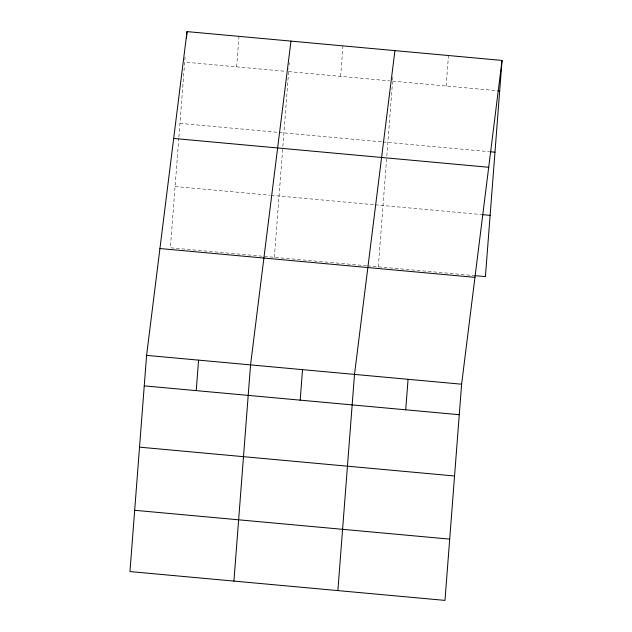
<?xml version="1.0" encoding="UTF-8"?>
<svg xmlns="http://www.w3.org/2000/svg" width="632" height="632" viewBox="0 0 632 632"><rect width="100%" height="100%" fill="white"/><g stroke="black" fill="none" stroke-linecap="round" stroke-linejoin="round"><path stroke-width="0.47" stroke-dasharray="3.16 2.37" d="M178.832 137.95L170.379 247.799L366.528 265.748M178.911 136.978L184.67 62.102L285.688 71.345M184.821 60.135L185.129 56.201M236.652 66.858L238.999 36.356M274.343 257.311L282.788 147.461M282.867 146.49L288.856 68.659M289.156 64.725L289.306 62.758M340.608 76.369L342.955 45.867M378.299 266.822L386.752 156.973M386.824 156.001L392.512 82.097M392.662 80.146L392.962 76.203M446.137 86.023L448.483 55.521M288.627 71.614L389.644 80.856M392.583 81.125L496.768 90.66M179.954 123.382L381.989 141.868M382.968 141.955L489.136 151.672M175.096 186.519L270.227 195.225M271.207 195.312L374.183 204.736M375.163 204.823L482.327 214.627M367.508 265.835L473.724 275.552"/><path stroke-width="0.95" d="M146.592 355.374L129.963 571.573L444.983 600.4L461.621 384.201L502.037 60.427L187.017 31.6L146.592 355.374L461.621 384.201M186.487 38.489L187.017 31.6M196.228 390.631L198.574 360.129M233.919 581.084L250.556 364.893L290.973 41.112M300.184 400.151L302.531 369.649M337.875 590.596L354.512 374.405L394.929 50.623M405.72 409.805L408.067 379.303M502.037 60.427L485.408 276.626L474.695 275.639M497.747 90.747L499.691 90.929M490.108 151.759L494.974 152.209M173.681 138.448L488.702 167.275M482.327 214.627L490.116 215.346M159.935 248.534L474.956 277.353M144.246 385.875L459.274 414.703M139.53 447.156L454.558 475.983M134.679 510.293L449.7 539.12"/></g></svg>
